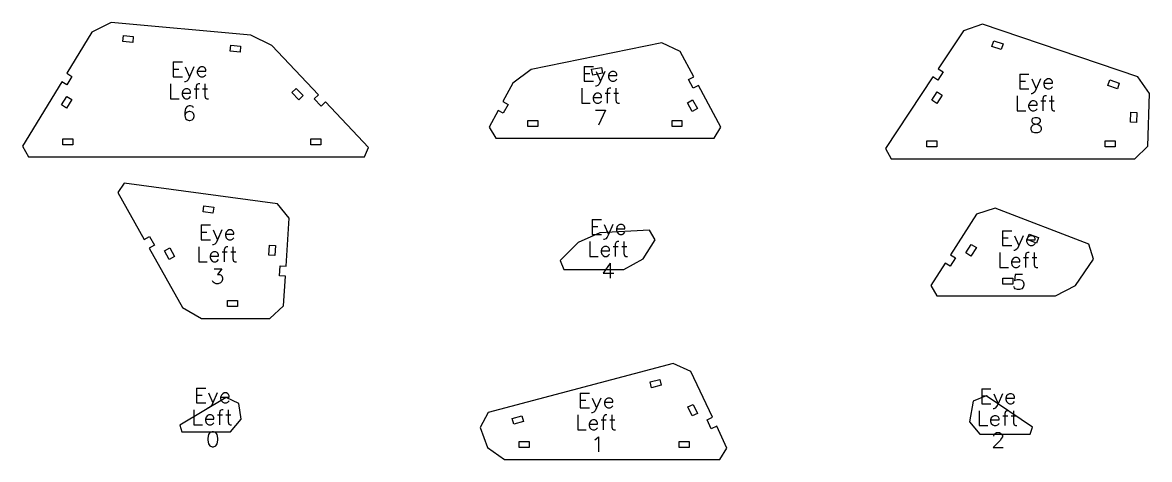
# Model space of a CAD drawing. Header units: metres. Extents: x 17 to 1193, y 15 to 235.
# Drawn here: x 627 to 1193, y 15 to 235 of the extents above; entities that cross this region are included whole.
import ezdxf

# ---------------------------------------------------------------- set-up
doc = ezdxf.new("R2010")
doc.units = ezdxf.units.M
doc.layers.add('eye_left_cuts', color=1, linetype='Continuous')
doc.layers.add('eye_left_marks', color=2, linetype='Continuous')

msp = doc.modelspace()

# ---------------------------------------------------------------- linework, layer by layer
at = {"layer": 'eye_left_cuts'}
for points in [[(629.58, 167.15), (798.37, 167.15), (800.36, 171.77), (778.68, 194.73), (776.5, 192.67), (773.07, 196.3), (775.25, 198.36), (751.83, 223.16), (741.14, 228.34), (671.01, 234.63), (661.39, 229.77), (648.81, 209.13), (651.37, 207.57), (648.77, 203.3), (646.21, 204.86), (626.53, 172.57)], [(1062.84, 166.1), (1185.23, 166.1), (1191.78, 172.44), (1192.6, 198.99), (1186.78, 207.37), (1108.67, 233.77), (1099.15, 230.51), (1086.52, 211.44), (1089.02, 209.78), (1086.26, 205.61), (1083.76, 207.27), (1060, 171.39)], [(682.18, 227.6), (681.91, 224.62), (676.93, 225.06), (677.2, 228.05)], [(736.06, 222.78), (735.8, 219.79), (730.82, 220.23), (731.08, 223.22)], [(864.21, 176.44), (973.95, 176.44), (977.3, 182.03), (966.07, 203), (963.43, 201.58), (961.07, 205.99), (963.71, 207.4), (956.93, 220.07), (947.71, 224.4), (882.01, 211.08), (872.78, 204.22), (867.76, 194.87), (870.4, 193.45), (868.03, 189.04), (865.39, 190.46), (860.86, 182.03)], [(1119.14, 223.9), (1118.18, 221.05), (1113.44, 222.65), (1114.4, 225.5)], [(917.29, 212.11), (917.89, 209.17), (912.99, 208.18), (912.39, 211.12)], [(1177.45, 204.19), (1176.49, 201.35), (1171.75, 202.95), (1172.71, 205.79)], [(767.45, 197.88), (765.27, 195.82), (761.84, 199.45), (764.02, 201.51)], [(1086, 199.79), (1088.5, 198.13), (1085.74, 193.96), (1083.24, 195.62)], [(648.73, 197.47), (651.29, 195.91), (648.69, 191.64), (646.13, 193.2)], [(965.5, 191.35), (962.86, 189.93), (960.5, 194.34), (963.14, 195.76)], [(1186.15, 184.43), (1183.15, 184.52), (1183.3, 189.52), (1186.3, 189.43)], [(880.41, 182.44), (880.41, 185.44), (885.41, 185.44), (885.41, 182.44)], [(952.77, 182.44), (952.77, 185.44), (957.77, 185.44), (957.77, 182.44)], [(646.75, 173.15), (646.75, 176.15), (651.75, 176.15), (651.75, 173.15)], [(771.35, 173.15), (771.35, 176.15), (776.35, 176.15), (776.35, 173.15)], [(1080.74, 172.1), (1080.74, 175.1), (1085.74, 175.1), (1085.74, 172.1)], [(1170.35, 172.1), (1170.35, 175.1), (1175.35, 175.1), (1175.35, 172.1)], [(716.37, 85.85), (750.83, 85.85), (757.59, 92.19), (758.56, 107.19), (755.57, 107.38), (755.89, 112.37), (758.88, 112.18), (760.44, 136.26), (754.56, 143.45), (677.64, 153.96), (674.45, 149.28), (687.7, 125.66), (690.32, 127.12), (692.76, 122.76), (690.14, 121.3), (706.91, 91.39)], [(722.56, 141.77), (722.16, 138.8), (717.2, 139.47), (717.61, 142.44)], [(1085.73, 97.2), (1145.46, 97.2), (1155.41, 102.43), (1164.55, 115.72), (1162.22, 123.23), (1115.06, 141.32), (1105.71, 138.25), (1092.68, 117.93), (1095.2, 116.31), (1092.5, 112.1), (1089.98, 113.72), (1082.81, 102.54)], [(898.37, 110.47), (928.55, 110.47), (938.31, 115.82), (944.39, 125.34), (941.46, 130.33), (916.53, 128.92), (905.69, 124.08), (896.52, 114.95)], [(1136.92, 126.51), (1135.84, 123.71), (1131.17, 125.5), (1132.25, 128.3)], [(697.82, 119.87), (700.44, 121.34), (702.89, 116.97), (700.27, 115.51)], [(753.22, 117.56), (750.22, 117.75), (750.55, 122.74), (753.54, 122.55)], [(1103.12, 123.11), (1105.65, 121.49), (1102.95, 117.28), (1100.43, 118.9)], [(1118.96, 103.2), (1118.96, 106.2), (1123.96, 106.2), (1123.96, 103.2)], [(729.52, 91.85), (729.52, 94.85), (734.52, 94.85), (734.52, 91.85)], [(868.64, 15.03), (976.74, 15.03), (980.38, 20.77), (975.23, 31.69), (972.51, 30.41), (970.38, 34.93), (973.09, 36.21), (962.27, 59.16), (953.42, 63.28), (860.36, 38.69), (856.41, 31.1), (860.1, 20.99)], [(946.6, 55.27), (947.37, 52.37), (942.53, 51.09), (941.77, 53.99)], [(706.5, 29), (730.93, 29), (736.35, 35.28), (735.18, 43.22), (728.81, 46.23), (705.59, 32.27)], [(1107.38, 27.73), (1132.71, 27.73), (1133.8, 31.29), (1110.54, 47.04), (1104.12, 44.36), (1102.19, 33.97)], [(965.54, 38.18), (962.82, 36.9), (960.69, 41.42), (963.4, 42.7)], [(877.39, 36.98), (878.15, 34.08), (873.32, 32.8), (872.55, 35.7)], [(876.08, 21.03), (876.08, 24.03), (881.08, 24.03), (881.08, 21.03)], [(956.39, 21.03), (956.39, 24.03), (961.39, 24.03), (961.39, 21.03)]]:
    msp.add_lwpolyline(points, close=True, dxfattribs=at)
at = {"layer": 'eye_left_marks'}
for p, q in [((702.19, 214.83), (702.19, 207.33)), ((702.19, 214.83), (706.83, 214.83)), ((702.19, 211.26), (705.05, 211.26)), ((708.26, 212.33), (710.41, 207.33)), ((712.55, 212.33), (710.41, 207.33)), ((714.69, 211.26), (714.33, 210.19)), ((714.33, 210.19), (718.62, 210.19)), ((714.33, 210.19), (714.33, 209.47)), ((714.33, 209.47), (714.69, 208.4)), ((715.41, 211.97), (714.69, 211.26)), ((716.12, 212.33), (715.41, 211.97)), ((717.19, 212.33), (716.12, 212.33)), ((717.91, 211.97), (717.19, 212.33)), ((718.26, 211.62), (717.91, 211.97)), ((718.62, 210.9), (718.26, 211.62)), ((718.62, 210.19), (718.62, 210.9)), ((908.65, 212.6), (908.65, 205.1)), ((908.65, 212.6), (913.29, 212.6)), ((914.72, 210.1), (916.86, 205.1)), ((919.01, 210.1), (916.86, 205.1)), ((921.86, 209.74), (921.15, 209.03)), ((922.58, 210.1), (921.86, 209.74)), ((923.65, 210.1), (922.58, 210.1)), ((924.36, 209.74), (923.65, 210.1)), ((924.72, 209.38), (924.36, 209.74)), ((700.94, 203.83), (700.94, 196.33)), ((702.19, 207.33), (706.83, 207.33)), ((708.26, 204.83), (707.91, 204.83)), ((708.98, 205.19), (708.26, 204.83)), ((709.69, 205.9), (708.98, 205.19)), ((710.41, 207.33), (709.69, 205.9)), ((714.87, 203.83), (714.16, 203.47)), ((714.69, 208.4), (715.41, 207.69)), ((715.58, 203.83), (714.87, 203.83)), ((715.41, 207.69), (716.12, 207.33)), ((716.12, 207.33), (717.19, 207.33)), ((717.19, 207.33), (717.91, 207.69)), ((717.91, 207.69), (718.62, 208.4)), ((718.08, 203.83), (718.08, 197.76)), ((908.65, 209.03), (911.51, 209.03)), ((908.65, 205.1), (913.29, 205.1)), ((916.86, 205.1), (916.15, 203.67)), ((921.15, 209.03), (920.79, 207.96)), ((920.79, 207.96), (925.08, 207.96)), ((920.79, 207.96), (920.79, 207.24)), ((920.79, 207.24), (921.15, 206.17)), ((921.15, 206.17), (921.86, 205.46)), ((921.86, 205.46), (922.58, 205.1)), ((922.58, 205.1), (923.65, 205.1)), ((923.65, 205.1), (924.36, 205.46)), ((924.36, 205.46), (925.08, 206.17)), ((925.08, 208.67), (924.72, 209.38)), ((925.08, 207.96), (925.08, 208.67)), ((1127.44, 208.75), (1127.44, 201.25)), ((1127.44, 208.75), (1132.09, 208.75)), ((1127.44, 205.18), (1130.3, 205.18)), ((1133.52, 206.25), (1135.66, 201.25)), ((1137.8, 206.25), (1135.66, 201.25)), ((1139.94, 205.18), (1139.59, 204.11)), ((1139.59, 204.11), (1143.87, 204.11)), ((1139.59, 204.11), (1139.59, 203.4)), ((1140.66, 205.9), (1139.94, 205.18)), ((1141.37, 206.25), (1140.66, 205.9)), ((1142.44, 206.25), (1141.37, 206.25)), ((1143.16, 205.9), (1142.44, 206.25)), ((1143.52, 205.54), (1143.16, 205.9)), ((1143.87, 204.82), (1143.52, 205.54)), ((1143.87, 204.11), (1143.87, 204.82)), ((707.01, 200.26), (706.66, 199.19)), ((706.66, 199.19), (710.94, 199.19)), ((706.66, 199.19), (706.66, 198.47)), ((706.66, 198.47), (707.01, 197.4)), ((707.73, 200.97), (707.01, 200.26)), ((708.44, 201.33), (707.73, 200.97)), ((709.51, 201.33), (708.44, 201.33)), ((710.23, 200.97), (709.51, 201.33)), ((710.58, 200.62), (710.23, 200.97)), ((710.94, 199.9), (710.58, 200.62)), ((710.94, 199.19), (710.94, 199.9)), ((712.73, 201.33), (715.23, 201.33)), ((714.16, 203.47), (713.8, 202.4)), ((713.8, 202.4), (713.8, 196.33)), ((717.01, 201.33), (719.51, 201.33)), ((907.4, 201.6), (907.4, 194.1)), ((914.19, 198.74), (913.47, 198.03)), ((914.9, 199.1), (914.19, 198.74)), ((914.72, 202.6), (914.36, 202.6)), ((915.44, 202.96), (914.72, 202.6)), ((915.97, 199.1), (914.9, 199.1)), ((916.15, 203.67), (915.44, 202.96)), ((916.69, 198.74), (915.97, 199.1)), ((917.04, 198.38), (916.69, 198.74)), ((917.4, 197.67), (917.04, 198.38)), ((919.19, 199.1), (921.69, 199.1)), ((920.61, 201.24), (920.26, 200.17)), ((920.26, 200.17), (920.26, 194.1)), ((921.33, 201.6), (920.61, 201.24)), ((922.04, 201.6), (921.33, 201.6)), ((923.47, 199.1), (925.97, 199.1)), ((924.54, 201.6), (924.54, 195.53)), ((1127.44, 201.25), (1132.09, 201.25)), ((1133.52, 198.75), (1133.16, 198.75)), ((1134.23, 199.11), (1133.52, 198.75)), ((1134.94, 199.82), (1134.23, 199.11)), ((1135.66, 201.25), (1134.94, 199.82)), ((1139.59, 203.4), (1139.94, 202.32)), ((1139.94, 202.32), (1140.66, 201.61)), ((1140.66, 201.61), (1141.37, 201.25)), ((1141.37, 201.25), (1142.44, 201.25)), ((1142.44, 201.25), (1143.16, 201.61)), ((1143.16, 201.61), (1143.87, 202.32)), ((700.94, 196.33), (705.23, 196.33)), ((707.01, 197.4), (707.73, 196.69)), ((707.73, 196.69), (708.44, 196.33)), ((708.44, 196.33), (709.51, 196.33)), ((709.16, 192.47), (708.44, 191.4)), ((710.23, 192.83), (709.16, 192.47)), ((709.51, 196.33), (710.23, 196.69)), ((710.23, 196.69), (710.94, 197.4)), ((710.94, 192.83), (710.23, 192.83)), ((712.01, 192.47), (710.94, 192.83)), ((712.37, 191.76), (712.01, 192.47)), ((718.08, 197.76), (718.44, 196.69)), ((718.44, 196.69), (719.16, 196.33)), ((719.16, 196.33), (719.87, 196.33)), ((907.4, 194.1), (911.69, 194.1)), ((913.47, 198.03), (913.11, 196.96)), ((913.11, 196.96), (917.4, 196.96)), ((913.11, 196.96), (913.11, 196.24)), ((913.11, 196.24), (913.47, 195.17)), ((913.47, 195.17), (914.19, 194.46)), ((914.19, 194.46), (914.9, 194.1)), ((914.9, 194.1), (915.97, 194.1)), ((915.97, 194.1), (916.69, 194.46)), ((916.69, 194.46), (917.4, 195.17)), ((917.4, 196.96), (917.4, 197.67)), ((924.54, 195.53), (924.9, 194.46)), ((924.9, 194.46), (925.61, 194.1)), ((925.61, 194.1), (926.33, 194.1)), ((1126.19, 197.75), (1126.19, 190.25)), ((1132.27, 194.18), (1131.91, 193.11)), ((1131.91, 193.11), (1136.19, 193.11)), ((1131.91, 193.11), (1131.91, 192.4)), ((1132.98, 194.9), (1132.27, 194.18)), ((1133.69, 195.25), (1132.98, 194.9)), ((1134.77, 195.25), (1133.69, 195.25)), ((1135.48, 194.9), (1134.77, 195.25)), ((1135.84, 194.54), (1135.48, 194.9)), ((1136.19, 193.82), (1135.84, 194.54)), ((1136.19, 193.11), (1136.19, 193.82)), ((1137.98, 195.25), (1140.48, 195.25)), ((1139.41, 197.4), (1139.05, 196.32)), ((1139.05, 196.32), (1139.05, 190.25)), ((1140.12, 197.75), (1139.41, 197.4)), ((1140.84, 197.75), (1140.12, 197.75)), ((1142.27, 195.25), (1144.77, 195.25)), ((1143.34, 197.75), (1143.34, 191.68)), ((708.44, 191.4), (708.08, 189.62)), ((708.08, 189.62), (708.08, 187.83)), ((708.44, 188.9), (708.08, 187.83)), ((708.08, 187.83), (708.44, 186.4)), ((709.16, 189.62), (708.44, 188.9)), ((710.23, 189.97), (709.16, 189.62)), ((710.58, 189.97), (710.23, 189.97)), ((711.66, 189.62), (710.58, 189.97)), ((712.37, 188.9), (711.66, 189.62)), ((712.73, 187.83), (712.37, 188.9)), ((712.37, 186.4), (712.73, 187.47)), ((712.73, 187.47), (712.73, 187.83)), ((914.36, 190.6), (919.36, 190.6)), ((919.36, 190.6), (915.79, 183.1)), ((1126.19, 190.25), (1130.48, 190.25)), ((1131.91, 192.4), (1132.27, 191.32)), ((1132.27, 191.32), (1132.98, 190.61)), ((1132.98, 190.61), (1133.69, 190.25)), ((1133.69, 190.25), (1134.77, 190.25)), ((1134.77, 190.25), (1135.48, 190.61)), ((1135.48, 190.61), (1136.19, 191.32)), ((1143.34, 191.68), (1143.69, 190.61)), ((1143.69, 190.61), (1144.41, 190.25)), ((1144.41, 190.25), (1145.12, 190.25)), ((708.44, 186.4), (709.16, 185.69)), ((709.16, 185.69), (710.23, 185.33)), ((710.23, 185.33), (710.58, 185.33)), ((710.58, 185.33), (711.66, 185.69)), ((711.66, 185.69), (712.37, 186.4)), ((1133.16, 181.75), (1133.52, 182.47)), ((1133.16, 180.68), (1133.16, 181.75)), ((1133.87, 186.4), (1133.52, 185.68)), ((1133.52, 185.68), (1133.52, 184.97)), ((1133.52, 184.97), (1133.87, 184.25)), ((1133.52, 182.47), (1134.23, 183.18)), ((1134.94, 186.75), (1133.87, 186.4)), ((1133.87, 184.25), (1134.59, 183.9)), ((1134.23, 183.18), (1135.3, 183.54)), ((1134.59, 183.9), (1136.02, 183.54)), ((1136.37, 186.75), (1134.94, 186.75)), ((1135.3, 183.54), (1136.73, 183.9)), ((1136.02, 183.54), (1137.09, 183.18)), ((1137.44, 186.4), (1136.37, 186.75)), ((1136.73, 183.9), (1137.44, 184.25)), ((1137.09, 183.18), (1137.8, 182.47)), ((1137.8, 185.68), (1137.44, 186.4)), ((1137.44, 184.25), (1137.8, 184.97)), ((1137.8, 184.97), (1137.8, 185.68)), ((1137.8, 182.47), (1138.16, 181.75)), ((1138.16, 181.75), (1138.16, 180.68)), ((1133.52, 179.97), (1133.16, 180.68)), ((1133.87, 179.61), (1133.52, 179.97)), ((1134.94, 179.25), (1133.87, 179.61)), ((1136.37, 179.25), (1134.94, 179.25)), ((1137.44, 179.61), (1136.37, 179.25)), ((1137.8, 179.97), (1137.44, 179.61)), ((1138.16, 180.68), (1137.8, 179.97)), ((716.28, 132.88), (716.28, 125.38)), ((716.28, 132.88), (720.92, 132.88)), ((722.35, 130.38), (724.5, 125.38)), ((726.64, 130.38), (724.5, 125.38)), ((730.21, 130.38), (729.5, 130.02)), ((731.28, 130.38), (730.21, 130.38)), ((732, 130.02), (731.28, 130.38)), ((912.68, 135.61), (912.68, 128.11)), ((912.68, 135.61), (917.32, 135.61)), ((912.68, 132.04), (915.54, 132.04)), ((918.75, 133.11), (920.9, 128.11)), ((923.04, 133.11), (920.9, 128.11)), ((925.18, 132.04), (924.82, 130.97)), ((924.82, 130.97), (929.11, 130.97)), ((924.82, 130.97), (924.82, 130.26)), ((924.82, 130.26), (925.18, 129.19)), ((925.9, 132.76), (925.18, 132.04)), ((926.61, 133.11), (925.9, 132.76)), ((927.68, 133.11), (926.61, 133.11)), ((928.4, 132.76), (927.68, 133.11)), ((928.75, 132.4), (928.4, 132.76)), ((929.11, 131.69), (928.75, 132.4)), ((929.11, 130.97), (929.11, 131.69)), ((716.28, 129.31), (719.14, 129.31)), ((716.28, 125.38), (720.92, 125.38)), ((724.5, 125.38), (723.78, 123.95)), ((728.78, 129.31), (728.42, 128.24)), ((728.42, 128.24), (732.71, 128.24)), ((728.42, 128.24), (728.42, 127.52)), ((728.42, 127.52), (728.78, 126.45)), ((729.5, 130.02), (728.78, 129.31)), ((728.78, 126.45), (729.5, 125.74)), ((729.5, 125.74), (730.21, 125.38)), ((730.21, 125.38), (731.28, 125.38)), ((731.28, 125.38), (732, 125.74)), ((732.35, 129.67), (732, 130.02)), ((732, 125.74), (732.71, 126.45)), ((732.71, 128.95), (732.35, 129.67)), ((732.71, 128.24), (732.71, 128.95)), ((911.43, 124.61), (911.43, 117.11)), ((912.68, 128.11), (917.32, 128.11)), ((918.75, 125.61), (918.4, 125.61)), ((919.47, 125.97), (918.75, 125.61)), ((920.18, 126.69), (919.47, 125.97)), ((920.9, 128.11), (920.18, 126.69)), ((925.36, 124.61), (924.65, 124.26)), ((925.18, 129.19), (925.9, 128.47)), ((926.07, 124.61), (925.36, 124.61)), ((925.9, 128.47), (926.61, 128.11)), ((926.61, 128.11), (927.68, 128.11)), ((927.68, 128.11), (928.4, 128.47)), ((928.4, 128.47), (929.11, 129.19)), ((928.57, 124.61), (928.57, 118.54)), ((1118.77, 130), (1118.77, 122.5)), ((1118.77, 130), (1123.42, 130)), ((1118.77, 126.43), (1121.63, 126.43)), ((1124.85, 127.5), (1126.99, 122.5)), ((1129.13, 127.5), (1126.99, 122.5)), ((1131.27, 126.43), (1130.92, 125.36)), ((1130.92, 125.36), (1135.2, 125.36)), ((1130.92, 125.36), (1130.92, 124.64)), ((1130.92, 124.64), (1131.27, 123.57)), ((1131.99, 127.14), (1131.27, 126.43)), ((1132.7, 127.5), (1131.99, 127.14)), ((1133.77, 127.5), (1132.7, 127.5)), ((1134.49, 127.14), (1133.77, 127.5)), ((1134.85, 126.79), (1134.49, 127.14)), ((1135.2, 126.07), (1134.85, 126.79)), ((1135.2, 125.36), (1135.2, 126.07)), ((715.03, 121.88), (715.03, 114.38)), ((721.82, 119.02), (721.1, 118.31)), ((722.53, 119.38), (721.82, 119.02)), ((722.35, 122.88), (722, 122.88)), ((723.07, 123.24), (722.35, 122.88)), ((723.6, 119.38), (722.53, 119.38)), ((723.78, 123.95), (723.07, 123.24)), ((724.32, 119.02), (723.6, 119.38)), ((724.67, 118.67), (724.32, 119.02)), ((726.82, 119.38), (729.32, 119.38)), ((728.25, 121.52), (727.89, 120.45)), ((727.89, 120.45), (727.89, 114.38)), ((728.96, 121.88), (728.25, 121.52)), ((729.67, 121.88), (728.96, 121.88)), ((731.1, 119.38), (733.6, 119.38)), ((732.17, 121.88), (732.17, 115.81)), ((917.5, 121.04), (917.15, 119.97)), ((917.15, 119.97), (921.43, 119.97)), ((917.15, 119.97), (917.15, 119.26)), ((917.15, 119.26), (917.5, 118.19)), ((918.22, 121.76), (917.5, 121.04)), ((918.93, 122.11), (918.22, 121.76)), ((920, 122.11), (918.93, 122.11)), ((920.72, 121.76), (920, 122.11)), ((921.07, 121.4), (920.72, 121.76)), ((921.43, 120.69), (921.07, 121.4)), ((921.43, 119.97), (921.43, 120.69)), ((923.22, 122.11), (925.72, 122.11)), ((924.65, 124.26), (924.29, 123.19)), ((924.29, 123.19), (924.29, 117.11)), ((927.5, 122.11), (930, 122.11)), ((1117.52, 119), (1117.52, 111.5)), ((1118.77, 122.5), (1123.42, 122.5)), ((1124.85, 120), (1124.49, 120)), ((1125.56, 120.36), (1124.85, 120)), ((1126.27, 121.07), (1125.56, 120.36)), ((1126.99, 122.5), (1126.27, 121.07)), ((1131.45, 119), (1130.74, 118.64)), ((1131.27, 123.57), (1131.99, 122.86)), ((1132.17, 119), (1131.45, 119)), ((1131.99, 122.86), (1132.7, 122.5)), ((1132.7, 122.5), (1133.77, 122.5)), ((1133.77, 122.5), (1134.49, 122.86)), ((1134.49, 122.86), (1135.2, 123.57)), ((1134.67, 119), (1134.67, 112.93)), ((715.03, 114.38), (719.32, 114.38)), ((721.1, 118.31), (720.75, 117.24)), ((720.75, 117.24), (725.03, 117.24)), ((720.75, 117.24), (720.75, 116.52)), ((720.75, 116.52), (721.1, 115.45)), ((721.1, 115.45), (721.82, 114.74)), ((721.82, 114.74), (722.53, 114.38)), ((722.53, 114.38), (723.6, 114.38)), ((723.6, 114.38), (724.32, 114.74)), ((724.32, 114.74), (725.03, 115.45)), ((725.03, 117.95), (724.67, 118.67)), ((725.03, 117.24), (725.03, 117.95)), ((732.17, 115.81), (732.53, 114.74)), ((732.53, 114.74), (733.25, 114.38)), ((733.25, 114.38), (733.96, 114.38)), ((911.43, 117.11), (915.72, 117.11)), ((917.5, 118.19), (918.22, 117.47)), ((918.22, 117.47), (918.93, 117.11)), ((921.79, 113.61), (918.22, 108.61)), ((918.93, 117.11), (920, 117.11)), ((920, 117.11), (920.72, 117.47)), ((920.72, 117.47), (921.43, 118.19)), ((921.79, 113.61), (921.79, 106.11)), ((928.57, 118.54), (928.93, 117.47)), ((928.93, 117.47), (929.65, 117.11)), ((929.65, 117.11), (930.36, 117.11)), ((1123.6, 115.43), (1123.24, 114.36)), ((1123.24, 114.36), (1127.52, 114.36)), ((1123.24, 114.36), (1123.24, 113.64)), ((1123.24, 113.64), (1123.6, 112.57)), ((1124.31, 116.14), (1123.6, 115.43)), ((1125.02, 116.5), (1124.31, 116.14)), ((1126.1, 116.5), (1125.02, 116.5)), ((1126.81, 116.14), (1126.1, 116.5)), ((1127.17, 115.79), (1126.81, 116.14)), ((1127.52, 115.07), (1127.17, 115.79)), ((1127.52, 114.36), (1127.52, 115.07)), ((1129.31, 116.5), (1131.81, 116.5)), ((1130.74, 118.64), (1130.38, 117.57)), ((1130.38, 117.57), (1130.38, 111.5)), ((1133.6, 116.5), (1136.1, 116.5)), ((722.71, 110.88), (726.64, 110.88)), ((726.64, 110.88), (724.5, 108.02)), ((724.5, 108.02), (725.57, 108.02)), ((725.57, 108.02), (726.28, 107.67)), ((726.28, 107.67), (726.64, 107.31)), ((918.22, 108.61), (923.57, 108.61)), ((1117.52, 111.5), (1121.81, 111.5)), ((1123.6, 112.57), (1124.31, 111.86)), ((1124.31, 111.86), (1125.02, 111.5)), ((1125.2, 108), (1124.85, 104.79)), ((1125.02, 111.5), (1126.1, 111.5)), ((1128.77, 108), (1125.2, 108)), ((1126.1, 111.5), (1126.81, 111.86)), ((1126.81, 111.86), (1127.52, 112.57)), ((1134.67, 112.93), (1135.02, 111.86)), ((1135.02, 111.86), (1135.74, 111.5)), ((1135.74, 111.5), (1136.45, 111.5)), ((722.35, 104.09), (722, 104.81)), ((722.71, 103.74), (722.35, 104.09)), ((723.78, 103.38), (722.71, 103.74)), ((724.85, 103.38), (723.78, 103.38)), ((725.92, 103.74), (724.85, 103.38)), ((726.64, 104.45), (725.92, 103.74)), ((726.64, 107.31), (727, 106.24)), ((727, 105.52), (726.64, 104.45)), ((727, 106.24), (727, 105.52)), ((1124.85, 101.22), (1124.49, 101.93)), ((1124.85, 104.79), (1125.2, 105.14)), ((1125.2, 105.14), (1126.27, 105.5)), ((1126.27, 105.5), (1127.35, 105.5)), ((1127.35, 105.5), (1128.42, 105.14)), ((1128.42, 105.14), (1129.13, 104.43)), ((1129.13, 104.43), (1129.49, 103.36)), ((1129.49, 102.64), (1129.13, 101.57)), ((1129.49, 103.36), (1129.49, 102.64)), ((1125.2, 100.86), (1124.85, 101.22)), ((1126.27, 100.5), (1125.2, 100.86)), ((1127.35, 100.5), (1126.27, 100.5)), ((1128.42, 100.86), (1127.35, 100.5)), ((1129.13, 101.57), (1128.42, 100.86)), ((713.91, 50.94), (713.91, 43.44)), ((713.91, 50.94), (718.55, 50.94)), ((713.91, 47.37), (716.76, 47.37)), ((719.98, 48.44), (722.12, 43.44)), ((724.26, 48.44), (722.12, 43.44)), ((726.41, 47.37), (726.05, 46.3)), ((726.05, 46.3), (730.33, 46.3)), ((726.05, 46.3), (726.05, 45.58)), ((726.05, 45.58), (726.41, 44.51)), ((727.12, 48.08), (726.41, 47.37)), ((727.83, 48.44), (727.12, 48.08)), ((728.91, 48.44), (727.83, 48.44)), ((729.62, 48.08), (728.91, 48.44)), ((729.98, 47.73), (729.62, 48.08)), ((730.33, 47.01), (729.98, 47.73)), ((730.33, 46.3), (730.33, 47.01)), ((906.67, 48.4), (906.67, 40.9)), ((906.67, 48.4), (911.31, 48.4)), ((912.74, 45.9), (914.88, 40.9)), ((917.02, 45.9), (914.88, 40.9)), ((919.88, 45.54), (919.17, 44.83)), ((920.59, 45.9), (919.88, 45.54)), ((921.67, 45.9), (920.59, 45.9)), ((922.38, 45.54), (921.67, 45.9)), ((922.74, 45.18), (922.38, 45.54)), ((1108.34, 50.52), (1108.34, 43.02)), ((1108.34, 50.52), (1112.99, 50.52)), ((1108.34, 46.95), (1111.2, 46.95)), ((1114.41, 48.02), (1116.56, 43.02)), ((1118.7, 48.02), (1116.56, 43.02)), ((1120.84, 46.95), (1120.49, 45.88)), ((1120.49, 45.88), (1124.77, 45.88)), ((1120.49, 45.88), (1120.49, 45.16)), ((1121.56, 47.66), (1120.84, 46.95)), ((1122.27, 48.02), (1121.56, 47.66)), ((1123.34, 48.02), (1122.27, 48.02)), ((1124.06, 47.66), (1123.34, 48.02)), ((1124.41, 47.3), (1124.06, 47.66)), ((1124.77, 46.59), (1124.41, 47.3)), ((1124.77, 45.88), (1124.77, 46.59)), ((712.66, 39.94), (712.66, 32.44)), ((713.91, 43.44), (718.55, 43.44)), ((719.98, 40.94), (719.62, 40.94)), ((720.69, 41.3), (719.98, 40.94)), ((721.41, 42.01), (720.69, 41.3)), ((722.12, 43.44), (721.41, 42.01)), ((726.58, 39.94), (725.87, 39.58)), ((726.41, 44.51), (727.12, 43.8)), ((727.3, 39.94), (726.58, 39.94)), ((727.12, 43.8), (727.83, 43.44)), ((727.83, 43.44), (728.91, 43.44)), ((728.91, 43.44), (729.62, 43.8)), ((729.62, 43.8), (730.33, 44.51)), ((729.8, 39.94), (729.8, 33.87)), ((906.67, 44.83), (909.52, 44.83)), ((906.67, 40.9), (911.31, 40.9)), ((914.88, 40.9), (914.17, 39.47)), ((919.17, 44.83), (918.81, 43.75)), ((918.81, 43.75), (923.09, 43.75)), ((918.81, 43.75), (918.81, 43.04)), ((918.81, 43.04), (919.17, 41.97)), ((919.17, 41.97), (919.88, 41.25)), ((919.88, 41.25), (920.59, 40.9)), ((920.59, 40.9), (921.67, 40.9)), ((921.67, 40.9), (922.38, 41.25)), ((922.38, 41.25), (923.09, 41.97)), ((923.09, 44.47), (922.74, 45.18)), ((923.09, 43.75), (923.09, 44.47)), ((1108.34, 43.02), (1112.99, 43.02)), ((1114.41, 40.52), (1114.06, 40.52)), ((1115.13, 40.88), (1114.41, 40.52)), ((1115.84, 41.59), (1115.13, 40.88)), ((1116.56, 43.02), (1115.84, 41.59)), ((1120.49, 45.16), (1120.84, 44.09)), ((1120.84, 44.09), (1121.56, 43.38)), ((1121.56, 43.38), (1122.27, 43.02)), ((1122.27, 43.02), (1123.34, 43.02)), ((1123.34, 43.02), (1124.06, 43.38)), ((1124.06, 43.38), (1124.77, 44.09)), ((718.73, 36.37), (718.37, 35.3)), ((718.37, 35.3), (722.66, 35.3)), ((718.37, 35.3), (718.37, 34.58)), ((718.37, 34.58), (718.73, 33.51)), ((719.44, 37.08), (718.73, 36.37)), ((720.16, 37.44), (719.44, 37.08)), ((721.23, 37.44), (720.16, 37.44)), ((721.94, 37.08), (721.23, 37.44)), ((722.3, 36.73), (721.94, 37.08)), ((722.66, 36.01), (722.3, 36.73)), ((722.66, 35.3), (722.66, 36.01)), ((724.44, 37.44), (726.94, 37.44)), ((725.87, 39.58), (725.51, 38.51)), ((725.51, 38.51), (725.51, 32.44)), ((728.73, 37.44), (731.23, 37.44)), ((905.42, 37.4), (905.42, 29.9)), ((912.2, 34.54), (911.49, 33.83)), ((912.92, 34.9), (912.2, 34.54)), ((912.74, 38.4), (912.38, 38.4)), ((913.45, 38.75), (912.74, 38.4)), ((913.99, 34.9), (912.92, 34.9)), ((914.17, 39.47), (913.45, 38.75)), ((914.7, 34.54), (913.99, 34.9)), ((915.06, 34.18), (914.7, 34.54)), ((915.42, 33.47), (915.06, 34.18)), ((917.2, 34.9), (919.7, 34.9)), ((918.63, 37.04), (918.27, 35.97)), ((918.27, 35.97), (918.27, 29.9)), ((919.34, 37.4), (918.63, 37.04)), ((920.06, 37.4), (919.34, 37.4)), ((921.49, 34.9), (923.99, 34.9)), ((922.56, 37.4), (922.56, 31.33)), ((1107.09, 39.52), (1107.09, 32.02)), ((1113.16, 35.95), (1112.81, 34.88)), ((1112.81, 34.88), (1117.09, 34.88)), ((1112.81, 34.88), (1112.81, 34.16)), ((1112.81, 34.16), (1113.16, 33.09)), ((1113.88, 36.66), (1113.16, 35.95)), ((1114.59, 37.02), (1113.88, 36.66)), ((1115.66, 37.02), (1114.59, 37.02)), ((1116.38, 36.66), (1115.66, 37.02)), ((1116.74, 36.3), (1116.38, 36.66)), ((1117.09, 35.59), (1116.74, 36.3)), ((1117.09, 34.88), (1117.09, 35.59)), ((1118.88, 37.02), (1121.38, 37.02)), ((1120.31, 39.16), (1119.95, 38.09)), ((1119.95, 38.09), (1119.95, 32.02)), ((1121.02, 39.52), (1120.31, 39.16)), ((1121.74, 39.52), (1121.02, 39.52)), ((1123.16, 37.02), (1125.66, 37.02)), ((1124.24, 39.52), (1124.24, 33.45)), ((712.66, 32.44), (716.94, 32.44)), ((718.73, 33.51), (719.44, 32.8)), ((719.44, 32.8), (720.16, 32.44)), ((720.69, 28.58), (719.98, 27.51)), ((720.16, 32.44), (721.23, 32.44)), ((721.76, 28.94), (720.69, 28.58)), ((721.23, 32.44), (721.94, 32.8)), ((722.48, 28.94), (721.76, 28.94)), ((721.94, 32.8), (722.66, 33.51)), ((723.55, 28.58), (722.48, 28.94)), ((724.26, 27.51), (723.55, 28.58)), ((729.8, 33.87), (730.16, 32.8)), ((730.16, 32.8), (730.87, 32.44)), ((730.87, 32.44), (731.58, 32.44)), ((905.42, 29.9), (909.7, 29.9)), ((911.49, 33.83), (911.13, 32.75)), ((911.13, 32.75), (915.42, 32.75)), ((911.13, 32.75), (911.13, 32.04)), ((911.13, 32.04), (911.49, 30.97)), ((911.49, 30.97), (912.2, 30.25)), ((912.2, 30.25), (912.92, 29.9)), ((912.92, 29.9), (913.99, 29.9)), ((913.99, 29.9), (914.7, 30.25)), ((914.7, 30.25), (915.42, 30.97)), ((915.42, 32.75), (915.42, 33.47)), ((922.56, 31.33), (922.92, 30.25)), ((922.92, 30.25), (923.63, 29.9)), ((923.63, 29.9), (924.34, 29.9)), ((1107.09, 32.02), (1111.38, 32.02)), ((1113.16, 33.09), (1113.88, 32.38)), ((1113.88, 32.38), (1114.59, 32.02)), ((1114.59, 32.02), (1115.66, 32.02)), ((1115.13, 28.16), (1115.84, 28.52)), ((1115.66, 32.02), (1116.38, 32.38)), ((1115.84, 28.52), (1117.27, 28.52)), ((1116.38, 32.38), (1117.09, 33.09)), ((1117.27, 28.52), (1117.99, 28.16)), ((1124.24, 33.45), (1124.59, 32.38)), ((1124.59, 32.38), (1125.31, 32.02)), ((1125.31, 32.02), (1126.02, 32.02)), ((719.98, 27.51), (719.62, 25.73)), ((719.62, 25.73), (719.62, 24.66)), ((719.62, 24.66), (719.98, 22.87)), ((719.98, 22.87), (720.69, 21.8)), ((723.55, 21.8), (724.26, 22.87)), ((724.62, 25.73), (724.26, 27.51)), ((724.26, 22.87), (724.62, 24.66)), ((724.62, 24.66), (724.62, 25.73)), ((913.99, 24.97), (914.7, 25.33)), ((914.7, 25.33), (915.77, 26.4)), ((915.77, 26.4), (915.77, 18.9)), ((1117.63, 24.59), (1114.06, 21.02)), ((1114.41, 27.09), (1114.77, 27.8)), ((1114.41, 26.73), (1114.41, 27.09)), ((1114.77, 27.8), (1115.13, 28.16)), ((1118.34, 25.66), (1117.63, 24.59)), ((1117.99, 28.16), (1118.34, 27.8)), ((1118.34, 27.8), (1118.7, 27.09)), ((1118.7, 26.38), (1118.34, 25.66)), ((1118.7, 27.09), (1118.7, 26.38)), ((720.69, 21.8), (721.76, 21.44)), ((721.76, 21.44), (722.48, 21.44)), ((722.48, 21.44), (723.55, 21.8)), ((1114.06, 21.02), (1119.06, 21.02))]:
    msp.add_line(p, q, dxfattribs=at)

doc.saveas('drawing.dxf')
